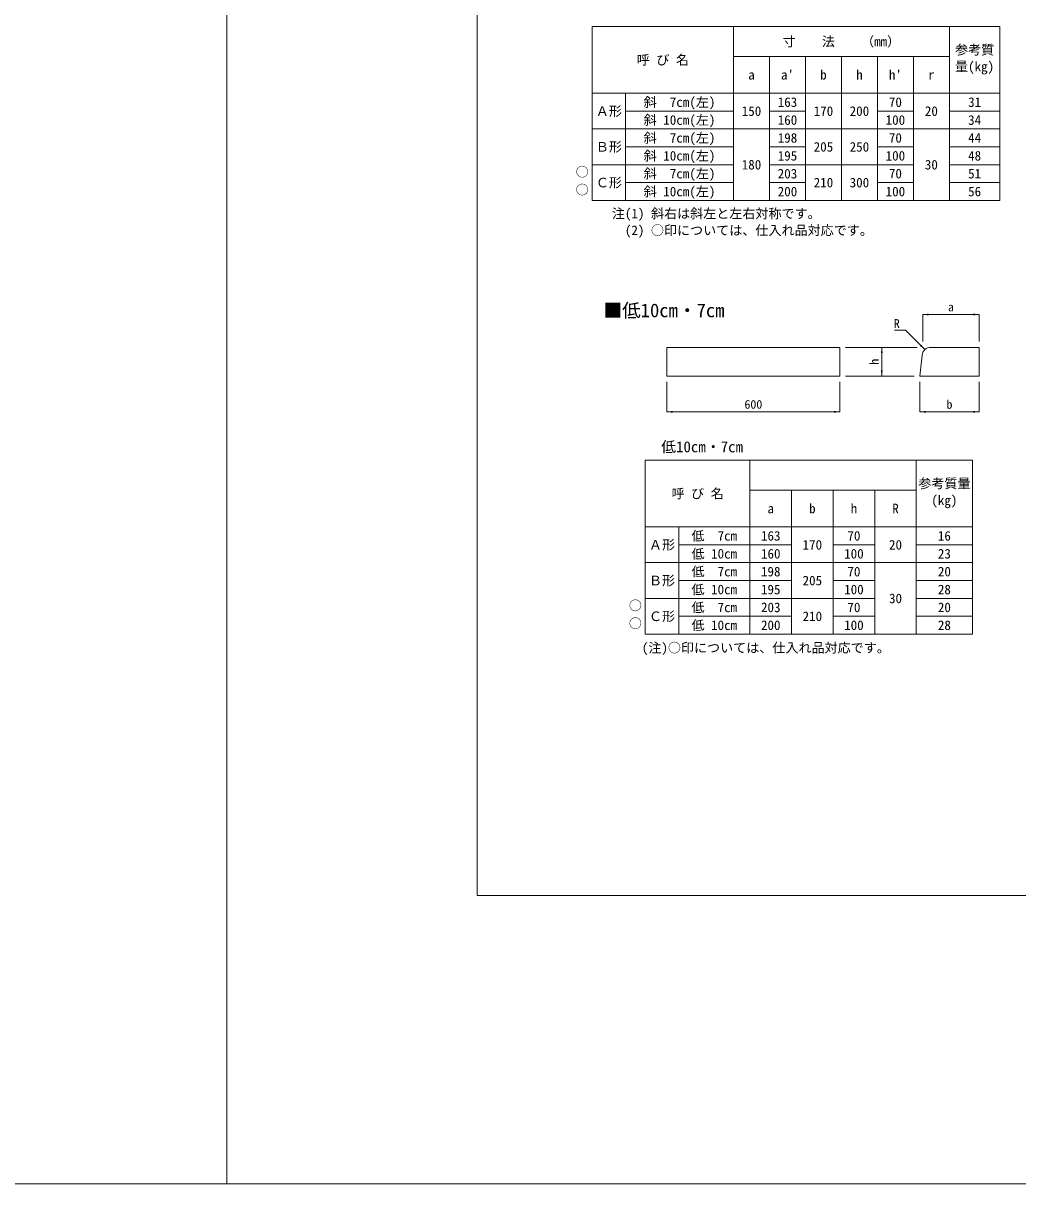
# Model space of a CAD drawing. Units: millimetres at full size; details may follow other scales. Extents: x 10998 to 40298, y -6982 to 1118.
# Drawn here: x 27871 to 31324, y -6982 to -2955 of the extents above; entities that cross this region are included whole.
import ezdxf
from ezdxf.enums import TextEntityAlignment as Align

# ---------------------------------------------------------------- set-up
doc = ezdxf.new("R2010")
doc.units = ezdxf.units.MM
doc.header["$LTSCALE"] = 25
for name, color, linetype, lineweight in [('0_2', 7, 'Continuous', 20), ('寸法線', 7, 'Continuous', 9), ('本体', 2, 'Continuous', 20), ('枠', 5, 'Continuous', 5)]:
    doc.layers.add(name, color=color, linetype=linetype, lineweight=lineweight)
doc.layers.add('_0-0_', color=7, linetype='Continuous')
doc.styles.add('ＭＳ ゴシック', font='')
doc.styles.get('ＭＳ ゴシック').set_extended_font_data('MS Gothic')

# ---------------------------------------------------------------- blocks, each defined once
blk = doc.blocks.new('filled_arrow')
at = {"color": 0, "linetype": 'Continuous', "lineweight": -2}
blk.add_solid([(7.5, 1.25), (0, 0), (7.5, -1.25)], dxfattribs=at)

msp = doc.modelspace()

# ---------------------------------------------------------------- linework, layer by layer
at = {"layer": '0_2'}
for p, q in [((29846.12, -2966.45), (31261.52, -2966.45)), ((29846.12, -2966.45), (29846.12, -3569.71)), ((30336.83, -2966.45), (30336.83, -3569.71)), ((31086.1, -2966.45), (31086.1, -3569.71)), ((31261.52, -2966.45), (31261.52, -3569.71)), ((30336.83, -3069.71), (31086.1, -3069.71)), ((30461.71, -3069.71), (30461.71, -3569.71)), ((30586.59, -3069.71), (30586.59, -3569.71)), ((30711.47, -3069.71), (30711.47, -3569.71)), ((30836.34, -3069.71), (30836.34, -3569.71)), ((30961.22, -3069.71), (30961.22, -3569.71)), ((29846.12, -3197.47), (31261.52, -3197.47)), ((29962.12, -3197.47), (29962.12, -3569.71)), ((29962.12, -3259.51), (30336.83, -3259.51)), ((30461.71, -3259.51), (30586.59, -3259.51)), ((30836.34, -3259.51), (30961.22, -3259.51)), ((31086.1, -3259.51), (31261.52, -3259.51)), ((29846.12, -3321.55), (31261.52, -3321.55)), ((29962.12, -3383.59), (30336.83, -3383.59)), ((30461.71, -3383.59), (30586.59, -3383.59)), ((30836.34, -3383.59), (30961.22, -3383.59)), ((31086.1, -3383.59), (31261.52, -3383.59)), ((29846.12, -3445.63), (30336.83, -3445.63)), ((30461.71, -3445.63), (30961.22, -3445.63)), ((31086.1, -3445.63), (31261.52, -3445.63)), ((29962.12, -3507.67), (30336.83, -3507.67)), ((30461.71, -3507.67), (30586.59, -3507.67)), ((30836.34, -3507.67), (30961.22, -3507.67)), ((31086.1, -3507.67), (31261.52, -3507.67)), ((29846.12, -3569.71), (31261.52, -3569.71)), ((30030.56, -4471.47), (31166.28, -4471.47)), ((30030.56, -4471.47), (30030.56, -5074.73)), ((30393.89, -4471.47), (30393.89, -5074.73)), ((30971.36, -4471.47), (30971.36, -5074.73)), ((31166.28, -4471.47), (31166.28, -5074.73)), ((30393.89, -4574.73), (30971.36, -4574.73)), ((30538.26, -4574.73), (30538.26, -5074.73)), ((30682.63, -4574.73), (30682.63, -5074.73)), ((30826.99, -4574.73), (30826.99, -5074.73)), ((30030.56, -4702.49), (31166.28, -4702.49)), ((30146.53, -4702.49), (30146.53, -5074.73)), ((30146.53, -4764.53), (30538.26, -4764.53)), ((30682.63, -4764.53), (30826.99, -4764.53)), ((30971.36, -4764.53), (31166.28, -4764.53)), ((30030.56, -4826.57), (31166.28, -4826.57)), ((30146.53, -4888.61), (30538.26, -4888.61)), ((30682.63, -4888.61), (30826.99, -4888.61)), ((30971.36, -4888.61), (31166.28, -4888.61)), ((30030.56, -4950.65), (30826.99, -4950.65)), ((30971.36, -4950.65), (31166.28, -4950.65)), ((30146.53, -5012.69), (30538.26, -5012.69)), ((30682.63, -5012.69), (30826.99, -5012.69)), ((30971.36, -5012.69), (31166.28, -5012.69)), ((30030.56, -5074.73), (31166.28, -5074.73))]:
    msp.add_line(p, q, dxfattribs=at)
at = {"layer": '寸法線'}
for p, q in [((30994.09, -3965.45), (31189.09, -3965.45)), ((30994.09, -4059.4), (30994.09, -3965.45)), ((31189.09, -4059.4), (31189.09, -3965.45)), ((30725.75, -4079.4), (30851.4, -4079.4)), ((30851.4, -4179.4), (30851.4, -4079.4)), ((30851.4, -4179.4), (30851.4, -4079.4)), ((30974.09, -4079.4), (30851.4, -4079.4)), ((30725.75, -4179.4), (30851.4, -4179.4)), ((30964.09, -4179.4), (30851.4, -4179.4)), ((30105.74, -4199.4), (30105.74, -4303.24)), ((30705.75, -4199.4), (30705.75, -4303.24)), ((30984.09, -4199.4), (30984.09, -4303.24)), ((31189.09, -4199.4), (31189.09, -4303.24)), ((30105.74, -4303.24), (30705.75, -4303.24)), ((30984.09, -4303.24), (31189.09, -4303.24))]:
    msp.add_line(p, q, dxfattribs=at)
msp.add_lwpolyline([(31001.11, -4087.16), (30933.92, -4019.96), (30896.21, -4019.96)], dxfattribs=at)
at = {"layer": '本体'}
for p, q in [((30105.74, -4079.4), (30705.75, -4079.4)), ((30105.74, -4079.4), (30105.74, -4179.4)), ((30705.75, -4079.4), (30705.75, -4179.4)), ((30991.39, -4106.41), (30984.09, -4179.4)), ((31021.24, -4079.4), (31189.09, -4079.4)), ((31189.09, -4079.4), (31189.09, -4179.4)), ((30105.74, -4179.4), (30705.75, -4179.4)), ((31189.09, -4179.4), (30984.09, -4179.4))]:
    msp.add_line(p, q, dxfattribs=at)
msp.add_arc((31021.24, -4109.4), 30, 90, 174.28859, dxfattribs=at)
at = {"layer": '枠', "color": 1, "lineweight": 20}
for p, q in [((28578.09, -6981.99), (28578.09, 1118.01)), ((28578.09, -6981.99), (22718.09, -6981.99)), ((34438.09, -6981.99), (28578.09, -6981.99))]:
    msp.add_line(p, q, dxfattribs=at)
at = {"layer": '枠', "lineweight": 20}
for p, q in [((29447.36, -5981.99), (29447.36, -381.99)), ((33307.36, -5981.99), (29447.36, -5981.99))]:
    msp.add_line(p, q, dxfattribs=at)

# ---------------------------------------------------------------- block references
at = {"layer": '寸法線', "xscale": 2.67, "yscale": 2.67}
for p in [(30994.09, -3965.45), (30105.74, -4303.24), (30984.09, -4303.24)]:
    msp.add_blockref('filled_arrow', p, dxfattribs=at)
for p, rotation in [((31189.09, -3965.45), 180), ((30851.4, -4079.4), 270), ((30851.4, -4079.4), 270), ((31001.11, -4087.16), 135), ((30851.4, -4179.4), 90), ((30851.4, -4179.4), 90), ((30705.75, -4303.24), 180), ((31189.09, -4303.24), 180)]:
    msp.add_blockref('filled_arrow', p, dxfattribs=dict(at, rotation=rotation))

# ---------------------------------------------------------------- texts
at = {"layer": '0_2', "style": 'ＭＳ ゴシック'}
for s, p in [('寸\u3000\u3000法\u3000\u3000（mm）', (30711.47, -3018.08)), ('呼 び 名', (30091.48, -3081.96)), ('a', (30399.27, -3133.59)), ("a'", (30524.15, -3133.59)), ('b', (30649.03, -3133.59)), ('h', (30773.9, -3133.59)), ("h'", (30898.78, -3133.59)), ('r', (31023.66, -3133.59)), ('斜  7cm(左)', (30149.48, -3228.49)), ('163', (30524.15, -3228.49)), ('70', (30898.78, -3228.49)), ('31', (31173.81, -3228.49)), ('Ａ形', (29904.12, -3259.51)), ('150', (30399.27, -3259.51)), ('170', (30649.03, -3259.51)), ('200', (30773.9, -3259.51)), ('20', (31023.66, -3259.51)), ('斜 10cm(左)', (30149.48, -3290.53)), ('160', (30524.15, -3290.53)), ('100', (30898.78, -3290.53)), ('34', (31173.81, -3290.53)), ('斜  7cm(左)', (30149.48, -3352.57)), ('198', (30524.15, -3352.57)), ('70', (30898.78, -3352.57)), ('44', (31173.81, -3352.57)), ('Ｂ形', (29904.12, -3383.59)), ('205', (30649.03, -3383.59)), ('250', (30773.9, -3383.59)), ('斜 10cm(左)', (30149.48, -3414.61)), ('195', (30524.15, -3414.61)), ('100', (30898.78, -3414.61)), ('48', (31173.81, -3414.61)), ('斜  7cm(左)', (30149.48, -3476.65)), ('180', (30399.27, -3445.63)), ('203', (30524.15, -3476.65)), ('70', (30898.78, -3476.65)), ('30', (31023.66, -3445.63)), ('51', (31173.81, -3476.65)), ('Ｃ形', (29904.12, -3507.67)), ('210', (30649.03, -3507.67)), ('300', (30773.9, -3507.67)), ('斜 10cm(左)', (30149.48, -3538.69)), ('200', (30524.15, -3538.69)), ('100', (30898.78, -3538.69)), ('56', (31173.81, -3538.69)), ('呼 び 名', (30212.22, -4586.98)), ('a', (30466.07, -4638.61)), ('b', (30610.44, -4638.61)), ('h', (30754.81, -4638.61)), ('R', (30899.18, -4638.61)), ('Ａ形', (30088.54, -4764.53)), ('低  7cm', (30270.21, -4733.51)), ('163', (30466.07, -4733.51)), ('170', (30610.44, -4764.53)), ('70', (30754.81, -4733.51)), ('20', (30899.18, -4764.53)), ('16', (31068.82, -4733.51)), ('低 10cm', (30270.21, -4795.55)), ('160', (30466.07, -4795.55)), ('100', (30754.81, -4795.55)), ('23', (31068.82, -4795.55)), ('Ｂ形', (30088.54, -4888.61)), ('低  7cm', (30270.21, -4857.59)), ('198', (30466.07, -4857.59)), ('205', (30610.44, -4888.61)), ('70', (30754.81, -4857.59)), ('20', (31068.82, -4857.59)), ('低 10cm', (30270.21, -4919.63)), ('195', (30466.07, -4919.63)), ('100', (30754.81, -4919.63)), ('28', (31068.82, -4919.63)), ('30', (30899.18, -4950.65)), ('Ｃ形', (30088.54, -5012.69)), ('低  7cm', (30270.21, -4981.67)), ('203', (30466.07, -4981.67)), ('70', (30754.81, -4981.67)), ('20', (31068.82, -4981.67)), ('低 10cm', (30270.21, -5043.71)), ('200', (30466.07, -5043.71)), ('210', (30610.44, -5012.69)), ('100', (30754.81, -5043.71)), ('28', (31068.82, -5043.71))]:
    msp.add_text(s, height=33.23, dxfattribs=at).set_placement(p, align=Align.MIDDLE_CENTER)
for s, p in [('参考質', (31105.82, -3030.13)), ('量(kg)', (31105.82, -3088.47)), ('注(1) 斜右は斜左と左右対称です。', (29914.53, -3598.37)), ('  (2) ○印については、仕入れ品対応です。 ', (29914.53, -3656.7)), ('参考質量', (30978.17, -4535.15)), ('(kg)', (31023.49, -4593.48))]:
    msp.add_text(s, height=33.23, dxfattribs=at).set_placement(p, align=Align.TOP_LEFT)
for s, height, p in [('○', 33.23, (29788.94, -3496.97)), ('○', 33.23, (29788.94, -3559.01)), ('低10cm・7cm', 37.98, (30085.38, -4454.94)), ('○', 33.23, (29973.38, -5001.84)), ('○', 33.23, (29973.38, -5063.88)), ('(注)○印については、仕入れ品対応です。', 33.23, (30018.52, -5148.56))]:
    msp.add_text(s, height=height, dxfattribs=at).set_placement(p, align=Align.BOTTOM_LEFT)
at = {"layer": '_0-0_', "style": 'ＭＳ ゴシック'}
msp.add_text('■低10cm・7cm', height=47.47, dxfattribs=at).set_placement((29885.13, -3989.06), align=Align.BOTTOM_LEFT)
at = {"layer": '寸法線', "style": 'ＭＳ ゴシック'}
for s, p in [('a', (31091.59, -3939.45)), ('600', (30405.74, -4277.24)), ('b', (31086.59, -4277.24))]:
    msp.add_text(s, height=30.38, dxfattribs=at).set_placement(p, align=Align.MIDDLE_CENTER)
msp.add_text('R', height=30.38, dxfattribs=at).set_placement((30913.92, -3981.56), align=Align.TOP_RIGHT)
msp.add_text('h', height=30.38, rotation=90, dxfattribs=at).set_placement((30825.4, -4129.4), align=Align.MIDDLE_CENTER)
msp.add_text('h', height=30.38, rotation=90, dxfattribs=at).set_placement((30825.4, -4129.4), align=Align.MIDDLE_CENTER)

doc.saveas('drawing.dxf')
